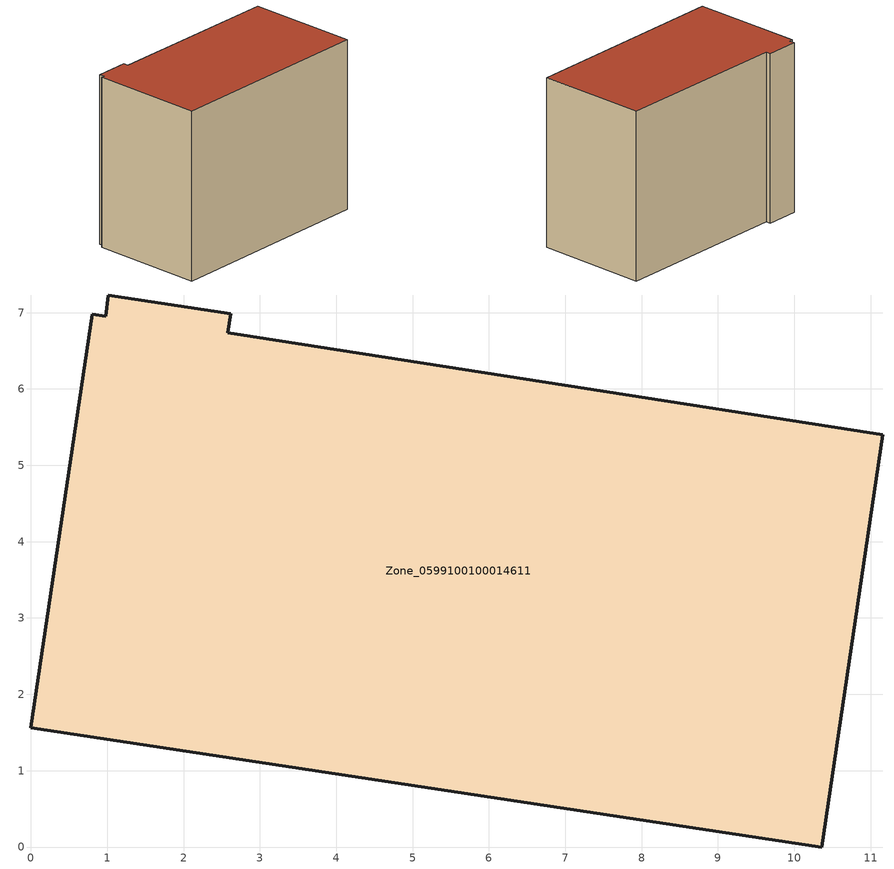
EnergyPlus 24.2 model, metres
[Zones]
Zone_0599100100014611
 floor ground (C_G): 0,1.56 0.8,6.98 0.98,6.95 1.02,7.23 2.62,6.98 2.58,6.74 11.16,5.4 10.36,0 z0
 wall outside (C_F): 10.36,0 11.16,5.4 2.58,6.74 2.62,6.98 1.02,7.23 0.98,6.95 0.8,6.98 0,1.56 10.36,0 z0:8.44
 roof outside (C_R): 0.8,6.98 0,1.56 10.36,0 11.16,5.4 2.58,6.74 2.62,6.98 1.02,7.23 0.98,6.95 z8.44
[BUILDING]
Pand.0599100100014611: North Axis=0; Terrain=City; Loads Convergence Tolerance Value=0.04; Temperature Convergence Tolerance Value=0.4; Solar Distribution=FullExterior; Maximum Number of Warmup Days=25; Minimum Number of Warmup Days=1
[Site:Location]
Rotterdam.The.Hague.AP_ZH_NLD Design_Conditions: Latitude=51.96; Longitude=4.45; Time Zone=1; Elevation=-4.5
[SITE:GROUNDTEMPERATURE:BUILDINGSURFACE]
18, 18, 18, 18, 18, 18, 18, 18, 18, 18, 18, 18
[MATERIAL] Thermal Absorptance=0.9; Solar Absorptance=0.7; Visible Absorptance=0.7
Name | Roughness | Thickness | Conductivity | Density | Specific Heat
G.TI.2015-2018 | MediumSmooth | 0.15 | 0.0428571 | 540 | 1210
F.TI.2015-2018 | Rough | 0.3 | 0.0666667 | 1920 | 840
R.TI.2015-2018 | MediumRough | 0.2 | 0.0333333 | 1500 | 1000
[CONSTRUCTION]
C_G: G.TI.2015-2018
C_F: F.TI.2015-2018
C_R: R.TI.2015-2018
[ZONE]
Zone_0599100100014611: Type=1; Multiplier=1; Ceiling Height=Autocalculate; Volume=Autocalculate; Floor Area=autocalculate; Part of Total Floor Area=Yes
[ZONEINFILTRATION:DESIGNFLOWRATE]
Infil_Zone_0599100100014611: Zone or ZoneList or Space or SpaceList=Zone_0599100100014611; Schedule=AlwaysOn; Design Flow Rate Calculation Method=Flow/Area; Flow Rate per Floor Area=0.0015; Constant Term Coefficient=1; Temperature Term Coefficient=0; Velocity Term Coefficient=0; Velocity Squared Term Coefficient=0
[HVACTEMPLATE:ZONE:IDEALLOADSAIRSYSTEM]
Zone_0599100100014611: Maximum Heating Supply Air Temperature=50; Minimum Cooling Supply Air Temperature=13; Maximum Heating Supply Air Humidity Ratio=0.0156; Minimum Cooling Supply Air Humidity Ratio=0.0077; Heating Limit=NoLimit; Cooling Limit=NoLimit; Dehumidification Control Type=ConstantSensibleHeatRatio; Cooling Sensible Heat Ratio=0.7; Dehumidification Setpoint=60; Humidification Control Type=None; Humidification Setpoint=30; Outdoor Air Method=None; Outdoor Air Flow Rate per Person=0.00944; Outdoor Air Flow Rate per Zone Floor Area=0; Outdoor Air Flow Rate per Zone=0; Demand Controlled Ventilation Type=None; Outdoor Air Economizer Type=NoEconomizer; Heat Recovery Type=None; Sensible Heat Recovery Effectiveness=0.7; Latent Heat Recovery Effectiveness=0.65
[ZONECONTROL:THERMOSTAT]
ThermostatControl_Zone_0599100100014611: Zone or ZoneList=Zone_0599100100014611; Control Type Schedule=DualSetpointControlType; Control 1=Thermostat_Zone_0599100100014611; Temperature Difference Between Cutout And Setpoint=0
[THERMOSTATSETPOINT:DUALSETPOINT]
Thermostat_Zone_0599100100014611: Heating Setpoint Temperature Schedule=HeatingSetpoint_Zone_0599100100014611; Cooling Setpoint Temperature Schedule=CoolingSetpoint_Zone_0599100100014611
[SCHEDULE:COMPACT]
HeatingSetpoint_Zone_0599100100014611: Through: 12/31, For: AllDays, Until: 24:00, 21
CoolingSetpoint_Zone_0599100100014611: Through: 12/31, For: AllDays, Until: 24:00, 24
DualSetpointControlType: Through: 12/31, For: AllDays, Until: 24:00, 4
AlwaysOn: Through: 12/31, For: AllDays, Until: 24:00, 1
